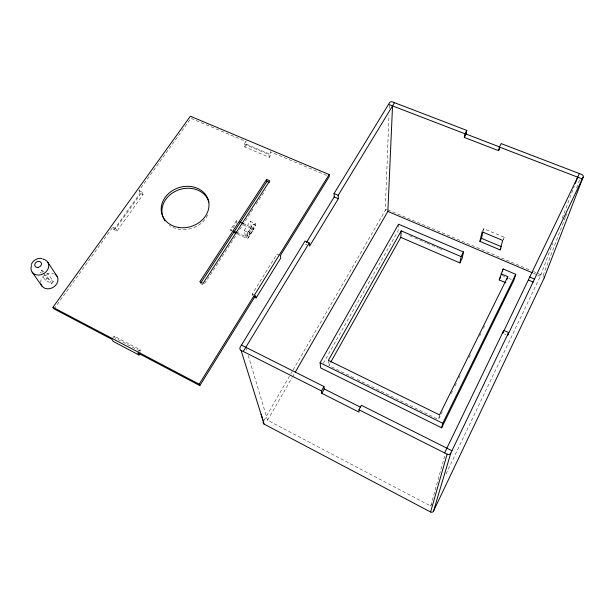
<?xml version="1.0" encoding="UTF-8"?>
<svg xmlns="http://www.w3.org/2000/svg" width="614" height="614" viewBox="0 0 614 614"><rect width="100%" height="100%" fill="white"/><g stroke="black" fill="none" stroke-linecap="round" stroke-linejoin="round"><path stroke-width="0.46" stroke-dasharray="3.07 2.3" d="M293.124 369.927L385.247 210.448L389.015 115.14M389.276 108.463L389.468 103.697M398.555 224.194L398.125 230.749L322.565 364.593M439.54 414.895L438.48 419.523L442.295 411.787M483.088 231.34L483.702 228.723L504.286 237.296L503.572 239.89M248.24 355.506L267.558 420.26L430.706 506.028L445.096 454.606M445.964 474.054L540.366 276.185L552.8 243.182M562.217 218.2L574.313 186.088M565.287 217.433L543.052 275.617L536.874 273M565.624 216.542L566.653 213.856M576.569 187.892L579.647 179.841M430.706 506.028L431.535 504.301M451.206 393.735L452.48 391.156M455.02 385.991L456.294 383.412M458.842 378.255L460.116 375.676M469.019 357.624L470.715 354.178M479.626 336.127L480.9 333.548M483.441 328.39L484.715 325.811M503.104 239.637L504.286 237.296M482.497 231.033L483.702 228.723M353.702 377.756L328.866 365.522L330.271 363.02M267.558 420.26L291.903 377.994M292.387 377.165L294.774 373.02M263.859 420.598L292.648 370.756M252.577 295.572L252.193 294.029L277.029 254.05L279.523 255.194M255.662 225.292L253.098 224.133L247.12 233.412L249.691 234.586L255.662 225.292L255.309 223.603L250.167 221.286L244.165 230.572L245.554 236.513L237.211 232.691M237.572 234.141L245.884 237.956A2.963 1.105 32.8 0 0 248.094 237.679L254.019 228.454L253.098 224.133M248.025 238.14L253.943 228.93M245.554 236.513L251.479 227.303L250.167 221.286M245.884 237.956L251.801 228.761A2.955 1.128 32.8 0 0 254.019 228.454M249.691 234.586L249.315 232.921L255.309 223.603M252.983 209.151L203.671 285.088L200.425 283.514M256.099 204.355L265.44 189.972M236.513 220.518L236.866 221.984L230.918 231.087L230.542 229.636L236.513 220.518L238.171 221.27M54.086 308.903L112.776 227.172L113.997 229.682L116.982 231.117L143.039 194.638L140.084 193.272L139.01 190.632L190.939 118.31L245.991 141.489L244.211 144.121L244.771 146.93L269.3 157.314L271.058 154.651L270.62 151.85L328.406 176.18M138.257 352.306L140 349.665L114.081 336.081L111.886 339.312M269.3 157.314L268.855 154.528L270.62 151.85M244.771 146.93L246.544 144.305L245.991 141.489M116.982 231.117L115.777 228.608L141.98 191.998L139.01 190.632M113.997 229.682L140.084 193.272M51.776 283.576L53.272 281.519L47.938 273.583L46.411 275.663L51.776 283.576L45.398 280.283L42.42 275.947M45.398 280.283L46.894 278.234L43.441 273.169M43.893 271.511L41.468 270.267L39.933 272.34L41.552 273.169M246.544 144.305L271.058 154.651M244.211 144.121L268.855 154.528M387.733 209.742L529.821 270.007M533.351 271.503L535.991 272.624M533.313 273.192L536.843 274.688M537.726 275.064L540.366 276.185M409.53 235.661L413.913 237.549M414.795 237.925L426.2 242.829M427.075 243.205L438.48 248.117M439.363 248.493L441.996 249.629M502.137 275.509L504.639 276.584M508.799 278.372L511.293 279.447M305.411 244.203L307.084 244.955M504.416 333.893L506.028 334.622M243.167 223.534L251.479 227.303M243.505 224.993L251.801 228.761M244.165 230.572L249.315 232.921M230.542 229.636L232.207 230.403M112.776 227.172L115.777 228.608M252.193 294.029L254.71 295.234M357.125 379.444L437.621 419.101M44.791 274.834L46.411 275.663M46.894 278.234L53.272 281.519M41.468 270.267L42.949 272.439M114.081 336.081L115.378 338.191L141.174 351.738L140 349.665M141.98 191.998L143.039 194.638M245.784 347.294L247.15 351.853M247.12 233.412L248.094 237.679M328.383 360.334L328.866 365.522M40.693 282.54A9.01 7.46 -30.2 0 1 44.929 274.895A9.01 7.46 -30.2 0 1 53.802 273.614M385.247 210.448A1.857 1.589 1.3 0 1 386.874 209.574M207.678 215.038A24.138 20.308 -17.5 0 1 169.41 225.323"/><path stroke-width="0.92" d="M295.25 372.191L387.848 211.408L392.546 105.9M400.781 237.365L401.249 230.872L461.122 256.606L459.863 262.907L400.781 237.365L330.739 362.191M499.658 148.611L498.56 150.66L464.307 137.429L464.913 133.76L466.786 130.398L392.492 101.909A2.233 1.781 -0.7 0 0 389.506 102.745L334.047 193.548L334.231 196.925L306.409 242.568M464.307 137.429L466.172 134.082L466.786 130.398M505.921 282.816L499.213 279.915L503.127 268.932L515.783 274.351L513.788 280.521L441.643 427.812L320.685 367.924L320.094 362.767L398.555 224.194L463.455 251.963L462.173 258.31L459.863 262.907M498.56 150.66L499.382 147.03L501.216 143.599L581.704 174.468A2.479 1.972 12.8 0 1 583.146 177.139L544.188 277.965L433.522 511.101A2.295 2.149 46.4 0 1 430.583 511.992L264.135 424.12A2.057 1.98 -25.7 0 1 263.13 422.14M479.895 241.379L482.097 231.808L502.705 240.419L500.103 249.89L479.895 241.379L481.468 238.332L482.888 232.215M441.643 427.812L442.755 423.276L515.783 274.351M430.583 511.992L447.138 454.191A2.832 2.633 33.1 0 0 450.814 453.086L508.615 332.55L503.749 330.363L444.605 452.917M502.344 271.595L503.127 268.932M433.522 511.101L450.814 453.086M507.003 279.309L507.809 276.676L501.009 273.752M503.749 330.363L502.805 333.164L579.401 173.585M508.615 332.55L507.64 335.344L583.146 177.139M575.326 183.409L577.674 177.162M499.213 279.915L500.61 276.737M31.268 264.496C32.895 260.282 37.684 257.657 42.113 258.479M507.809 276.676L439.54 414.895L328.383 360.334L401.249 230.872M461.122 256.606L463.455 251.963M500.103 249.89L500.878 248.355M241.463 345.122L323.946 386.498L321.49 390.903L321.79 393.328L359.013 412.109L358.975 409.784L361.385 405.278L451.95 450.714M321.79 393.328L324.223 388.954L323.946 386.498M243.244 351.477L309.241 242.921L305.043 241.033L240.189 347.209A2.533 2.333 -19.4 0 0 241.072 350.387L264.135 424.12M309.241 242.921L309.586 246.084L338.345 198.69L338.191 195.313L394.503 102.684M140.314 353.05L139.017 355.015L137.828 352.966L199.849 385.592L255.547 295.633L256.107 297.943L253.605 296.739M256.107 297.943L280.775 258.041L280.352 255.577L329.281 176.548L329.158 174.545L190.363 116.223L52.934 307.299L54.086 308.903L111.886 339.312L113.199 341.415L139.017 355.015M199.849 385.592L199.205 384.187L329.158 174.545M200.939 282.716L266.96 181.406L266.614 179.434L269.784 180.8L203.073 283.392L199.819 281.811L266.614 179.434M466.172 134.082L499.504 146.915M388.524 104.357L464.913 133.76M499.382 147.03L582.287 178.943M481.468 238.332L501.653 246.813M387.848 211.408L532.43 272.816M334.047 193.548L338.191 195.313M529.529 276.945L534.303 278.986M334.231 196.925L338.345 198.69M528.439 280.022L533.182 282.056M266.96 181.406L269.323 182.435M239.836 222.022L242.33 223.158M233.88 231.163L236.382 232.315M233.412 232.23L235.906 233.374M320.094 362.767L442.755 423.276M324.223 388.954L360.556 407.212M241.072 350.387L321.49 390.903M358.975 409.784L447.138 454.191M52.934 307.299L199.205 384.187M32.174 272.186L41.982 286.124M47.861 262.285L57.071 276.315M261.111 414.181L263.091 420.521M55.053 274.251A9.01 7.46 -30.2 0 1 53.848 286.907A9.01 7.46 -30.2 0 1 40.954 284.098M42.957 259.116A9.287 7.614 -29.7 0 1 48.23 268.518A9.287 7.614 -29.7 0 1 36.763 274.949A9.287 7.614 -29.7 0 1 31.544 265.517M543.958 276.308A2.034 1.719 16.9 0 1 544.188 277.965M165.051 220.925A24.138 20.308 -17.5 0 1 176.932 190.555A24.138 20.308 -17.5 0 1 208.883 202.121M37.799 267.42A3.5 2.863 -29.6 0 0 41.161 262.677A3.5 2.863 -29.6 0 0 35.366 263.091A3.5 2.863 -29.6 0 0 37.799 267.42M178.313 227.403A24.222 20.354 -17.4 0 0 208.338 200.21A24.222 20.354 -17.4 0 0 168.635 193.502A24.222 20.354 -17.4 0 0 178.313 227.403"/></g></svg>
